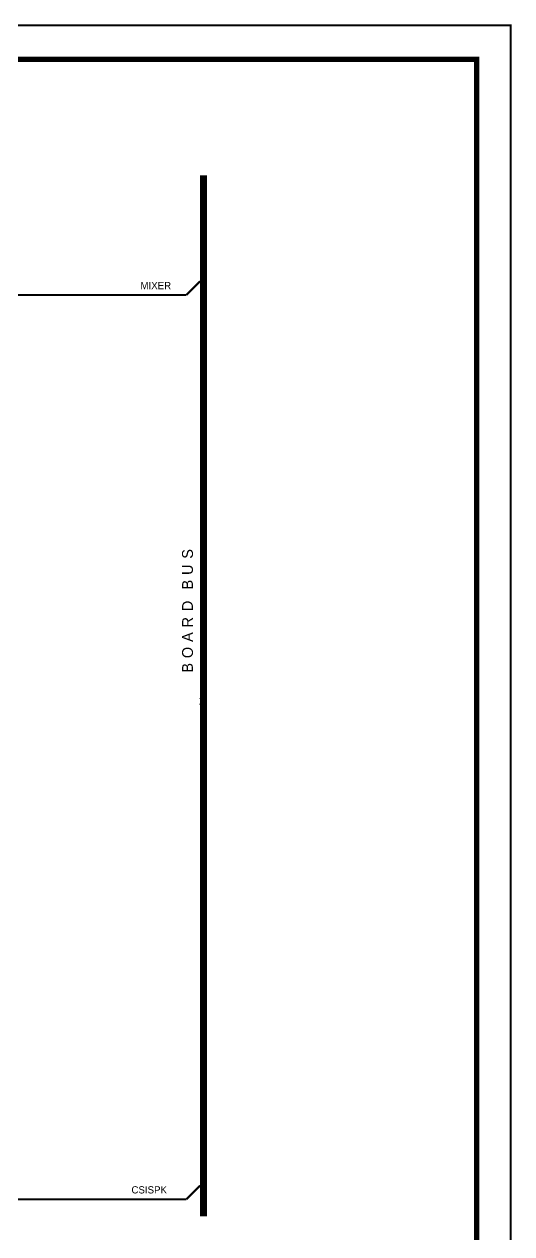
# Model space of a CAD drawing. Header units: millimetres. Extents: x 0 to 420, y 0 to 297.
# Drawn here: x 348.7 to 420.1, y 119.9 to 297.1 of the extents above; entities that cross this region are included whole.
import ezdxf

# ---------------------------------------------------------------- set-up
doc = ezdxf.new("R2010")
doc.units = ezdxf.units.MM
doc.layers.add('Sheet', color=255, linetype='Continuous')

msp = doc.modelspace()

# ---------------------------------------------------------------- linework, layer by layer
at = {"layer": 'Sheet'}
for points, const_width in [([(0.1, 297), (419.9, 297), (419.9, 0), (0.1, 0), (0.1, 297)], 0.3), ([(0.1, 297), (419.9, 297), (419.9, 0), (0.1, 0), (0.1, 297)], 0.3), ([(0.1, 297), (0.1, 0), (419.9, 0), (419.9, 297), (0.1, 297), (0.1, 297)], 0.0991), ([(0.1, 297), (0.1, 0), (419.9, 0), (419.9, 297), (0.1, 297), (0.1, 297)], 0.0991), ([(20.09, 292), (414.92, 292), (414.92, 8), (20.09, 8), (20.09, 292)], 0.749)]:
    msp.add_lwpolyline(points, close=True, dxfattribs=dict(at, const_width=const_width))
for points, const_width in [([(374.93, 274.99), (374.93, 122.49)], 1.02), ([(372.43, 257.49), (374.43, 259.49)], 0.3), ([(312.47, 257.49), (372.43, 257.49)], 0.3), ([(227.49, 154.99), (227.49, 124.99), (372.43, 124.99)], 0.3), ([(372.43, 124.99), (374.43, 126.99)], 0.3)]:
    msp.add_lwpolyline(points, dxfattribs=dict(at, const_width=const_width))

# ---------------------------------------------------------------- texts
for s, p in [('MIXER', (365.71, 258.32)), ('CSISPK', (364.39, 125.85))]:
    msp.add_text(s, height=1.06, dxfattribs=at).set_placement(p)
for s, height, p in [('S', 1.59, (373.39, 218.84)), ('U', 1.59, (373.39, 216.46)), ('B', 1.59, (373.39, 214.34)), ('D', 1.59, (373.39, 211.16)), ('R', 1.59, (373.39, 208.77)), ('A', 1.59, (373.39, 206.65)), ('O', 1.59, (373.39, 204.27)), ('B', 1.59, (373.39, 202.15)), ('.', 0.795, (374.45, 198.18)), ('.', 0.795, (374.45, 197.38))]:
    msp.add_text(s, height=height, rotation=90, dxfattribs=at).set_placement(p)

doc.saveas('drawing.dxf')
